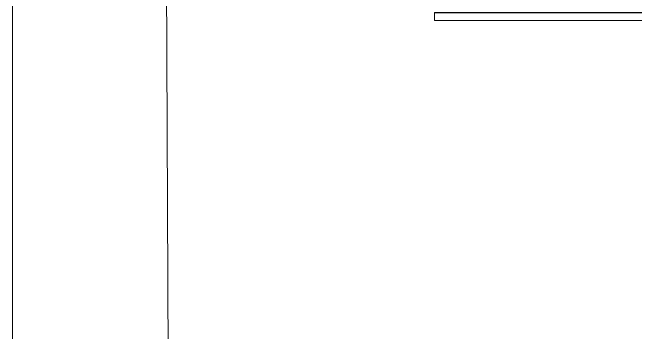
# Model space of a CAD drawing. Header units: millimetres. Extents: x -10 to 320, y -26 to 94.
# Drawn here: x -10.06 to 6.13, y 15.65 to 23.97 of the extents above; entities that cross this region are included whole.
import ezdxf

# ---------------------------------------------------------------- set-up
doc = ezdxf.new("R2010")
doc.units = ezdxf.units.MM
doc.header["$LTSCALE"] = 0.05

msp = doc.modelspace()

# ---------------------------------------------------------------- linework, layer by layer
at = {"lineweight": 13, "ltscale": 0.13}
for p in [(0.906, 23.967), (6.437, 23.767)]:
    msp.add_line(p, (0.906, 23.767), dxfattribs=at)
for points in [[(-10.059, 50.083), (44.387, 50.083), (44.387, -20.306), (-10.059, -20.306)], [(-6.156, 46.506), (40.336, 46.506), (40.619, -16.488), (-5.874, -16.488)]]:
    msp.add_lwpolyline(points, close=True, dxfattribs=at)
at = {"color": 7}
msp.add_lwpolyline([(0.906, 23.967), (6.437, 23.967)], dxfattribs=at)

doc.saveas('drawing.dxf')
